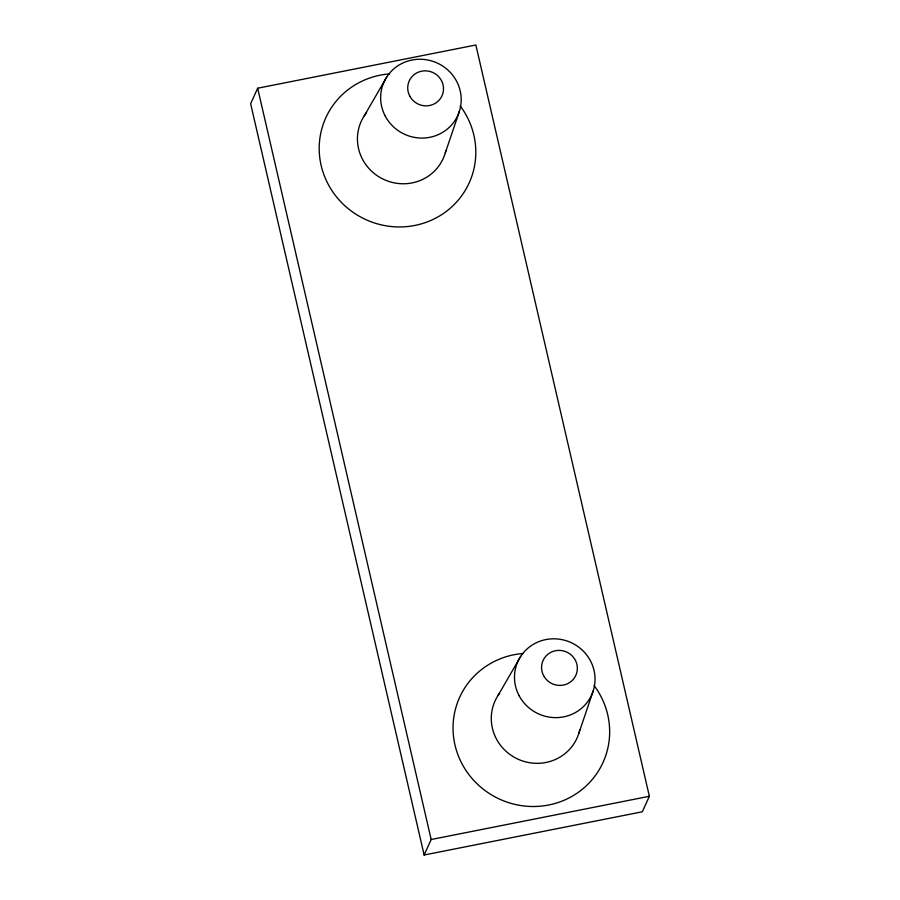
<?xml version="1.0" encoding="UTF-8"?>
<svg xmlns="http://www.w3.org/2000/svg" width="900" height="900" viewBox="0 0 900 900"><rect width="100%" height="100%" fill="white"/><g stroke="black" fill="none" stroke-linecap="round" stroke-linejoin="round"><path stroke-width="1.35" d="M459.405 111.251L444.938 153.968A45 43.538 24.4 0 1 381.735 178.425A45 43.538 24.4 0 1 366.536 112.657M578.779 733.523L593.246 690.806M257.67 88.222L250.639 103.714L424.136 855L642.33 811.778L649.361 796.286L475.864 45L257.67 88.222L431.168 839.509L424.136 855M364.32 115.74L386.854 76.849M498.161 695.295L520.684 656.404M431.168 839.509L649.361 796.286M579.769 729.866A45 43.538 24.4 0 1 517.928 759.139A45 43.538 24.4 0 1 499.601 693.225M460.204 105.93A78.739 76.196 24.4 0 1 432.416 219.735A78.739 76.196 24.4 0 1 322.279 169.785A78.739 76.196 24.4 0 1 389.588 73.901M445.928 150.3A45 43.538 24.4 0 1 445.298 152.764M594.045 685.485A78.739 76.196 24.4 0 1 566.257 799.301A78.739 76.196 24.4 0 1 456.12 749.351A78.739 76.196 24.4 0 1 523.429 653.456M385.301 116.19A40.5 39.184 24.4 0 0 455.006 120.487A40.5 39.184 24.4 0 0 422.483 59.333A40.5 39.184 24.4 0 0 385.301 116.19M409.781 96.12A18 17.415 24.4 0 0 440.764 98.044A18 17.415 24.4 0 0 426.308 70.864A18 17.415 24.4 0 0 409.781 96.12M519.142 695.745A40.5 39.184 24.4 0 0 588.847 700.043A40.5 39.184 24.4 0 0 556.312 638.887A40.5 39.184 24.4 0 0 519.142 695.745M543.623 675.686A18 17.415 24.4 0 0 574.605 677.599A18 17.415 24.4 0 0 560.137 650.419A18 17.415 24.4 0 0 543.623 675.686"/></g></svg>
